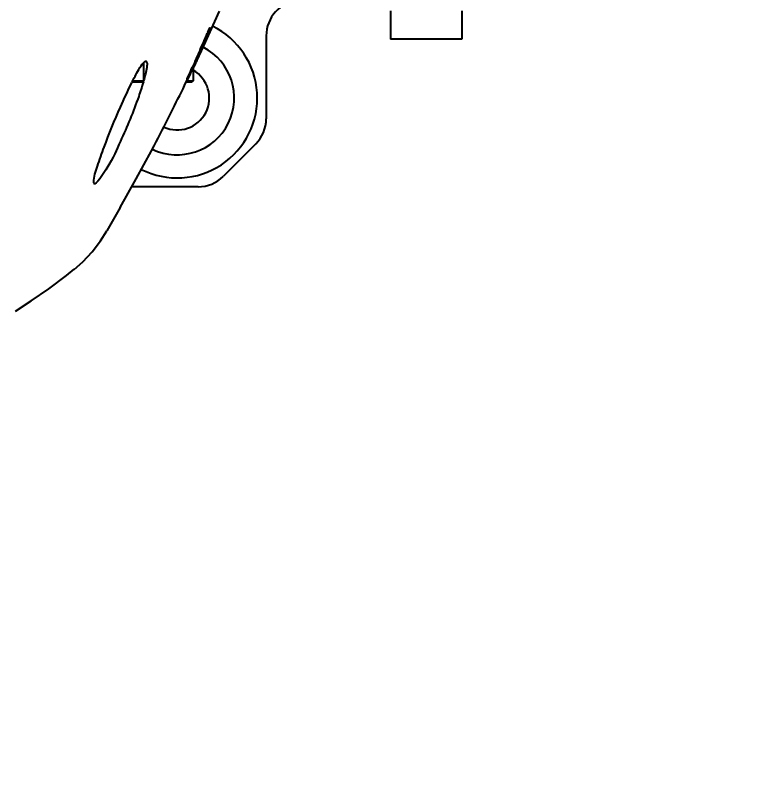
# Model space of a CAD drawing. Header units: millimetres. Extents: x 5828 to 6704, y 123 to 421.
# Drawn here: x 6619.11 to 6629.69, y 214.1 to 225.04 of the extents above; entities that cross this region are included whole.
import ezdxf

# ---------------------------------------------------------------- set-up
doc = ezdxf.new("R2010")
doc.units = ezdxf.units.MM
doc.linetypes.add('BANKLINE1', pattern=[5.5, 4, -1.5])
doc.layers.add('00_COMPONENTS', color=7, linetype='BANKLINE1')
doc.layers.add('外形图', color=7, linetype='Continuous')
doc.styles.add('微软雅黑', font='msyh.ttc', dxfattribs={"height": 2.1})
doc.dimstyles.new('尺寸标注_1_20比例', dxfattribs={"dimtxt": 2.1, "dimasz": 1.7, "dimexe": 0.5, "dimexo": 0.4, "dimgap": 0.5, "dimtad": 1, "dimdec": 1, "dimlfac": 20, "dimdsep": 46, "dimtxsty": '微软雅黑', "dimcen": 0.09, "dimadec": 0, "dimazin": 0, "dimtp": 0.01, "dimtm": 0.01, "dimtfac": 1, "dimtdec": 1, "dimtofl": 0, "dimtmove": 0, "dimatfit": 3, "dimfxl": 1, "dimtolj": 1, "dimarcsym": 0})

# ---------------------------------------------------------------- blocks, each defined once
blk = doc.blocks.new('*D1538')
at = {"layer": '00_COMPONENTS', "color": 0, "linetype": 'ByBlock', "lineweight": -2, "ltscale": 20}
for p, q in [((6574.469, 229.883), (6574.639, 229.883)), ((6649.886, 223.799), (6656.487, 222.635))]:
    blk.add_line(p, q, dxfattribs=at)
blk.add_arc((6615.38, 229.883), 41.241, 182.3619, 347.6381, dxfattribs=at)
at = {"layer": '00_COMPONENTS', "color": 0}
for points in [[(6574.457, 228.189), (6573.89, 228.177), (6574.139, 229.883)], [(6655.943, 220.999), (6655.387, 221.109), (6655.995, 222.721)]]:
    blk.add_solid(points, dxfattribs=at)
at = {"layer": 'Defpoints', "color": 0}
for p in [(6574.069, 229.883), (6615.38, 229.883), (6649.492, 223.868), (6592.718, 195.426)]:
    blk.add_point(p, dxfattribs=at)
at = {"layer": '00_COMPONENTS', "color": 0, "insert": (6611.924, 190.383), "char_height": 2.1, "attachment_point": 5, "rotation": 355, "style": '微软雅黑'}
blk.add_mtext('\\A1;+\\A1;170%%d', dxfattribs=at)

msp = doc.modelspace()

# ---------------------------------------------------------------- linework, layer by layer
at = {"layer": '外形图', "linetype": 'Continuous'}
for p, q in [((6624.38, 225.1079), (6624.38, 224.7079)), ((6625.38, 225.1079), (6625.38, 224.7079)), ((6622.63, 224.7579), (6622.63, 223.59)), ((6625.38, 224.7079), (6624.38, 224.7079)), ((6621.6556, 224.406), (6621.7536, 224.6152)), ((6620.905, 224.3775), (6620.905, 224.1229)), ((6621.605, 224.3083), (6621.605, 224.1229)), ((6620.7461, 224.1079), (6620.89, 224.1079)), ((6620.7537, 224.1229), (6620.905, 224.1229)), ((6620.905, 224.1229), (6620.89, 224.1079)), ((6621.5071, 224.1079), (6621.59, 224.1079)), ((6621.5144, 224.1229), (6621.605, 224.1229)), ((6621.605, 224.1229), (6621.59, 224.1079)), ((6622.4835, 223.2364), (6622.0264, 222.7793)), ((6621.6729, 222.6329), (6620.7397, 222.6329)), ((6620.5771, 222.3413), (6620.3901, 222.0133)), ((6619.9324, 221.473), (6619.9294, 221.4706))]:
    msp.add_line(p, q, dxfattribs=at)
for points in [[(6621.7536, 224.6152), (6621.9078, 224.9574), (6621.9726, 225.1061)], [(6620.5771, 222.3413), (6620.8023, 222.7452), (6621.0163, 223.1395), (6621.0539, 223.2101)], [(6619.9295, 221.4706), (6620.0527, 221.5787), (6620.1839, 221.7184), (6620.3014, 221.8723), (6620.3901, 222.0133)], [(6619.1064, 220.8829), (6619.3271, 221.0268), (6619.5741, 221.1991), (6619.8222, 221.3855), (6619.9324, 221.473)]]:
    msp.add_lwpolyline(points, dxfattribs=at)
for centre, radius, start, end in [((6623.13, 224.7579), 0.5, 94.99891, 180), ((6621.38, 223.8829), 1.125, 243.29269, 63.76424), ((6625.1409, 223.259), 3.672, 155.06518, 155.40401), ((6621.38, 223.8829), 0.8, 243.99512, 62.91206), ((6708.5898, 186.0394), 95.0455, 156.089903, 156.250697), ((6621.38, 223.8829), 0.45, 245.24086, 59.97789), ((6615.8712, 227.084), 6.3743, 334.09674, 334.51687), ((6625.1026, 221.9224), 4.874, 153.33121, 153.45189), ((6618.053, 224.9356), 2.9671, 343.85475, 344.09472), ((6579.817, 244.4355), 46.3819, 333.4817, 334.00662), ((6591.9778, 238.3892), 32.801, 333.29519, 333.44783), ((6622.13, 223.59), 0.5, 315, 0), ((6621.6729, 223.1329), 0.5, 270, 315)]:
    msp.add_arc(centre, radius, start, end, dxfattribs=at)
for points in [[(6621.7008, 224.5616), (6621.7343, 224.637), (6621.7677, 224.7124), (6621.802, 224.7874)], [(6621.8111, 224.8071), (6621.8206, 224.8274), (6621.8425, 224.889), (6621.8425, 224.8666)], [(6621.812, 224.7826), (6621.7497, 224.6275), (6621.6806, 224.4752), (6621.6094, 224.324)], [(6621.5071, 224.1079), (6621.5258, 224.1461), (6621.5444, 224.1844), (6621.5631, 224.2227)], [(6620.58, 223.7514), (6620.6316, 223.869), (6620.6851, 223.9859), (6620.7426, 224.1009)], [(6621.0539, 223.2101), (6621.1311, 223.3553), (6621.2061, 223.5017), (6621.28, 223.6487)]]:
    msp.add_open_spline(points, degree=3, dxfattribs=at)
for points, knots in [([(6621.8425, 224.8666), (6621.8425, 224.8626), (6621.831, 224.8342), (6621.8217, 224.8065), (6621.812, 224.7826)], [0, 0, 0, 0, 0.1327107, 1, 1, 1, 1]), ([(6620.7472, 224.11), (6620.7598, 224.1352), (6620.8078, 224.2268), (6620.8553, 224.321), (6620.905, 224.3778)], [0, 0, 0, 0, 0.2719599, 1, 1, 1, 1]), ([(6620.905, 224.3778), (6620.9148, 224.389), (6620.9486, 224.4215), (6620.955, 224.3768), (6620.955, 224.3634)], [0, 0, 0, 0, 0.526195, 1, 1, 1, 1]), ([(6620.955, 224.3634), (6620.955, 224.3462), (6620.9455, 224.2644), (6620.9243, 224.1848), (6620.9066, 224.1225)], [0, 0, 0, 0, 0.2098375, 1, 1, 1, 1]), ([(6621.6549, 224.4066), (6621.6549, 224.4045), (6621.642, 224.3829), (6621.6347, 224.3611), (6621.6253, 224.3415)], [0, 0, 0, 0, 0.0870552, 1, 1, 1, 1]), ([(6621.6094, 224.324), (6621.5913, 224.2858), (6621.5727, 224.2631), (6621.5175, 224.1132), (6621.5175, 224.1396)], [0, 0, 0, 0, 0.6158926, 1, 1, 1, 1]), ([(6621.5175, 224.1396), (6621.5175, 224.1656), (6621.5582, 224.2223), (6621.5776, 224.2824), (6621.5931, 224.3176)], [0, 0, 0, 0, 0.4046253, 1, 1, 1, 1]), ([(6620.9031, 224.1105), (6620.8832, 224.0416), (6620.7903, 223.7572), (6620.6757, 223.4802), (6620.58, 223.2741)], [0, 0, 0, 0, 0.2399597, 1, 1, 1, 1]), ([(6620.2049, 222.6957), (6620.2049, 222.7732), (6620.265, 222.9402), (6620.383, 223.2923), (6620.499, 223.567), (6620.58, 223.7514)], [0, 0, 0, 0, 0.2071921, 0.4618545, 1, 1, 1, 1]), ([(6620.58, 223.2741), (6620.5166, 223.1376), (6620.4923, 223.0382), (6620.205, 222.6141), (6620.2049, 222.6957)], [0, 0, 0, 0, 0.6483474, 1, 1, 1, 1])]:
    msp.add_open_spline(points, degree=3, knots=knots, dxfattribs=at)

# ---------------------------------------------------------------- dimensions: what is measured, and where the dimension line sits
at = {"layer": '00_COMPONENTS', "linetype": 'ByBlock', "ltscale": 20}
dim = msp.add_angular_dim_3p(base=(6592.7175, 195.4263), center=(6615.38, 229.8829), p1=(6574.0692, 229.8829), p2=(6649.492, 223.868), text='\\A1;+<>', dimstyle='尺寸标注_1_20比例', dxfattribs=at)
dim.commit()
dim.dimension.update_dxf_attribs({"geometry": '*D1538', "text_midpoint": (6611.9242, 190.3832)})

doc.saveas('drawing.dxf')
